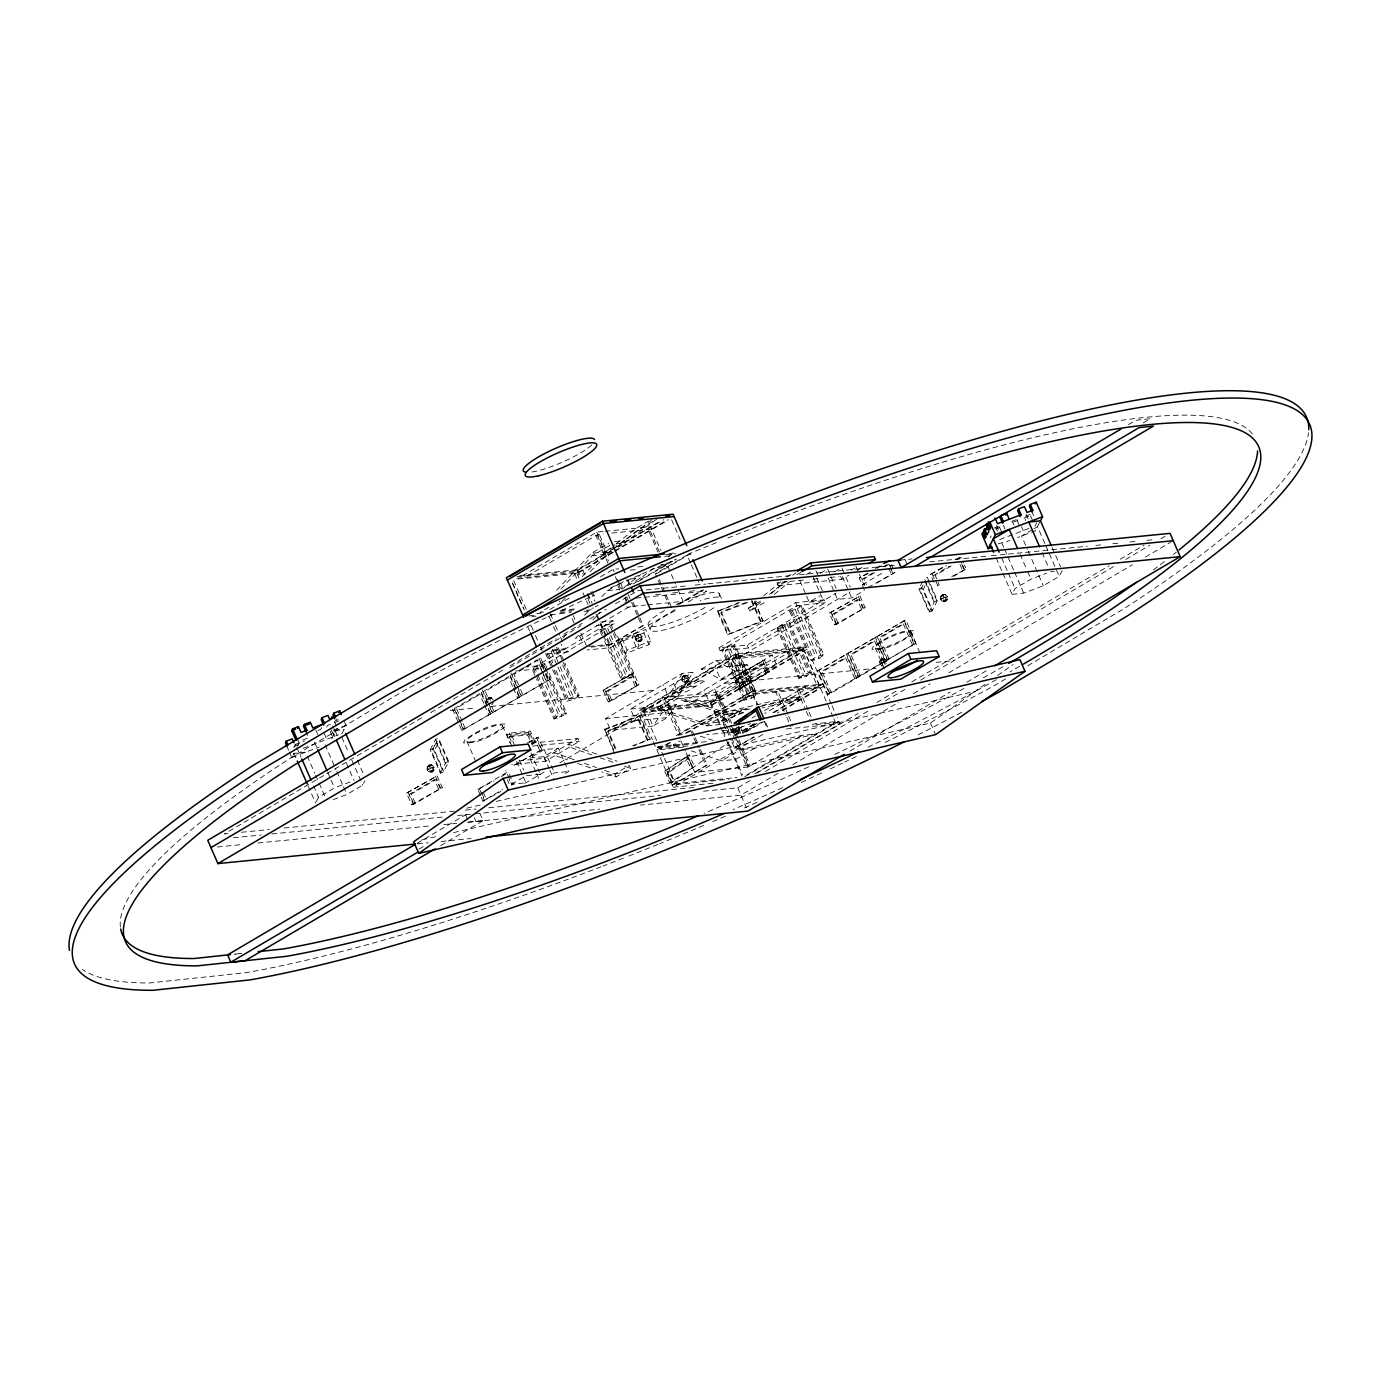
<?xml version="1.0" encoding="UTF-8"?>
<svg xmlns="http://www.w3.org/2000/svg" width="1381" height="1381" viewBox="0 0 1381 1381"><rect width="100%" height="100%" fill="white"/><g stroke="black" fill="none" stroke-linecap="round" stroke-linejoin="round"><path stroke-width="0.75" stroke-dasharray="5 3.75" d="M294.084 747.535L295.879 744.031M289.371 751.989L291.754 757.444L293.86 753.336L305.581 752.179M297.536 746.172L298.952 743.427M293.842 746.465L299.729 744.221L300.626 742.46M321.669 727.666L320.772 729.41L316.836 730.912M326.658 727.166L327.556 725.405L331.492 723.92M336.394 718.966L335.497 720.727L339.433 719.225M331.751 738.818L337.137 728.305M341.763 733.915L346.113 725.457L343.714 720.002M316.335 801.619L318.562 797.269L334.495 787.912L352.069 781.197M333.166 799.685L346.838 794.472L362.754 785.099L364.981 780.748M430.199 749.831L435.585 739.336L438.537 738.214L448.704 761.501L443.318 772.014L440.366 773.136L430.199 749.831L433.151 748.709L438.537 738.214M440.366 773.136L445.77 762.623L448.704 761.501M515.441 671.08L537.364 668.922L614.217 623.677L612.94 620.76L533.101 667.955L532.358 669.405L535.69 677.035M538.763 669.44L537.088 665.625L544.891 663.467L544.149 664.917L565.813 714.512L554.023 719L536.536 678.951M554.023 719L558.753 715.203L566.555 713.062L544.891 663.467M602.116 635.553L599.613 629.822L600.355 628.372L602.858 634.103M578.984 695.368L574.272 699.166L566.452 701.306L571.182 697.509L578.984 695.368L564.829 662.949M612.146 623.884L611.403 625.334L633.068 674.929L621.277 679.417L602.945 637.452M565.813 714.512L566.555 713.062M620.276 641.975L622.071 638.471L645.652 629.477L650.744 641.129L648.949 644.634L625.369 653.627L620.276 641.975L643.857 632.981L645.652 629.477M625.369 653.627L627.164 650.123L650.744 641.129M621.277 679.417L626.007 675.62L633.81 673.479L633.068 674.929M614.407 753.353L604.671 729.185L640.042 715.703L650.227 739.008L634 745.895M604.222 730.066L640.042 715.703M754.924 600.89L762.951 621.174L727.58 634.656L717.395 611.351L739.474 602.237M727.58 634.656L763.4 620.293M746.845 699.891L725.18 650.313L730.066 648.449L734.796 644.651L726.976 646.809L748.64 696.387L743.927 700.184L751.73 698.044L756.46 694.246L734.796 644.651M725.37 728.65L721.97 720.882L723.765 717.378L747.345 708.384M798.753 678.295L803.466 674.498L811.286 672.357L806.556 676.155L798.753 678.295L777.089 628.7L777.831 627.25L789.621 622.762L817.138 685.563L819.054 684.424L803.794 649.484L801.878 650.624M733.76 716.394L735.555 712.889L737.247 716.756M728.857 729.03L727.062 732.534L750.643 723.54M789.5 611.023L797.32 608.866L802.05 605.068L823.715 654.663L818.985 658.461L811.165 660.601L789.5 611.023L790.26 609.573L831.241 703.878M789.621 622.762L788.879 624.212L810.543 673.807M811.165 660.601L815.895 656.821L823.715 654.663M926.841 584.18L924.303 578.346L927.255 577.223L937.423 600.528L932.037 611.041L929.085 612.163L918.917 588.858L922.508 581.85M923.095 585.026L920.281 590.481L929.448 611.455M925.097 585.717L923.233 589.359L932.399 610.333M929.085 612.163L934.471 601.65L937.423 600.528M990.315 537.744L991.213 535.983M995.632 528.923L999.551 527.421L1000.465 525.678M1016.174 519.688L1012.256 521.172L1011.341 522.933L1017.245 520.689L1018.142 518.928M1032.47 520.257L1029.933 514.44L1029.035 516.201L1023.131 518.445M1035.025 526.092L1036.82 522.588M1039.738 522.294L1035.387 530.753L1017.676 537.502M1062.196 570.577L1059.227 576.378L1043.311 585.751L1023.77 593.191L1012.066 594.348L1015.052 588.548L1030.968 579.174L1046.591 573.219M682.387 673.358L668.266 696.317L610.626 730.256L605.534 718.603L682.387 673.358L692.986 672.323L678.865 695.264L635.64 720.709L630.547 709.074L692.986 672.323M630.547 709.074L676.466 704.517L662.051 712.993L653.023 726.043L610.626 730.256M676.466 704.517L667.42 717.568L653.023 726.043L647.931 714.409M491.757 704.88L493.362 702.653M556.716 590.17L591.344 553.315L608.814 543.044M560.928 589.1L592.363 555.645L609.832 545.374M582.299 576.602L605.482 551.917L614.769 544.805M565.261 598.146L560.341 603.376L559.322 601.063M590.101 571.699L610.92 550.864M562.913 638.195L568.679 632.049M584.543 615.166L590.326 609.021M601.857 596.73L607.64 590.585L623.349 581.332M578.466 635.277L575.601 638.333L629.391 606.656L645.445 605.068M592.829 619.983L600.01 612.335M764.228 602.599L749.814 611.075L748.554 608.175L756.805 601.408M763.417 596.005L781.611 581.125M769.562 594.279L784.443 582.109M792.711 575.342L796.008 572.632M749.814 611.075L763.037 600.269M771.306 593.502L786.186 581.332M774.154 594.486L789.017 582.316M491.653 697.957L488.719 697.888L488.77 699.649L486.664 699.856L488.719 697.888L491.653 697.957L488.719 697.888L486.664 699.856L486.699 702.722M738.766 726.82L739.008 729.789L737.419 731.999L734.468 731.93L739.474 730.031L737.419 731.999L734.934 732.189L732.362 729.859L733.777 728.719L737.419 731.999L739.474 730.031L739.422 727.166L736.436 727.459M732.362 729.859L739.422 727.166M886.153 660.739L884.22 658.772L881.734 658.944L879.68 660.929L884.686 659.013L881.734 658.944L880.146 661.171L880.388 664.14L886.809 661.102L884.22 658.772L881.734 658.944L879.68 660.929L879.732 663.795L882.304 666.108L879.732 663.795L886.809 661.102M616.409 543.544L636.399 528.198L648.621 521M612.577 549.586L637.418 530.528L653.144 521.276M651.987 519.688L624.695 540.61L615.961 545.754M656.631 519.221L618.723 547.049M624.505 587.08L640.87 574.531M617.531 579.485L621.761 589.186L640.974 577.879L654.629 567.418M668.266 556.957L671.908 554.161L668.404 556.215M664.675 771.271L689.309 754.906L694.401 766.559L669.768 782.923L664.675 771.271L689.309 754.906M688.843 758.29L669.509 772.014L673.583 781.335L671.252 781.87L667.178 772.549L686.512 758.842L688.843 758.29L692.917 767.612L690.586 768.147L686.512 758.842M669.768 782.923L672.098 782.388L728.84 742.184M754.63 723.903L740.699 733.794L737.437 726.337M757.081 723.281L743.03 733.259L738.956 723.937M453.607 832.588L930.501 723.023L985.533 684.027M997.565 675.482L1013.033 664.52M1005.644 678.882L994.579 685.442A673.928 133.215 -23.6 0 1 881.872 744.048M1027.775 665.746L1123.72 608.848A673.928 133.215 -23.6 0 0 1308.515 432.788M603.083 531.495L596.834 532.117L523.813 575.1L524.832 577.413L597.852 534.447L603.445 533.895M608.02 563.258L595.919 535.586L599.268 534.309L609.919 558.684M614.217 546.772L605.482 551.917L591.344 553.315L592.363 555.645L606.501 554.247L611.731 551.157M519.774 575.497L577.517 569.766L614.027 548.292M615.857 547.204L659.272 521.655M517.064 576.706L577.016 570.767L610.264 551.192M617.652 546.841L663.847 519.653M612.318 552.227L578.535 572.097L514.82 578.415M614.131 551.157L667.282 519.877M613.457 552.245L578.035 573.098L515.148 579.33M615.253 551.174L668.559 519.808M548.827 607.226L540.092 612.37L544.235 611.956M600.459 576.844L613.112 569.386L618.774 568.834M549.845 609.556L571.441 596.834M569.576 612.819L571.51 611.679L556.664 613.147M633.033 583.956L672.064 560.979M595.211 606.898L598.094 605.206M638.091 581.677L676.397 559.132M656.752 573.616L690.379 553.816L692.088 557.7M421.757 717.809L224.43 833.951L228.676 833.52M502.908 670.044L430.976 712.372L435.257 711.957M510.28 665.711L556.388 638.574M563.759 634.224L582.195 623.366M589.583 619.033L606.173 609.263M615.391 603.825L635.692 591.897M509.658 667.731L581.021 625.714M630.806 606.518L627.475 607.795L625.023 602.185M452.485 709.126L461.806 730.48L550.035 679.417L547.497 673.6M461.806 730.48L550.035 679.417M608.158 645.445L643.201 625.524L639.817 617.756M677.743 604.498L702.325 590.032M643.201 625.524L609.573 645.307L591.206 647.119M679.072 604.412L703.723 589.894M675.257 609.573L610.592 647.637L587.046 649.968M688.187 601.961L706.675 591.085L636.002 598.094M406.549 793.091L437.138 775.949L442.213 787.584L413.402 804.553L411.624 804.726L406.549 793.091L437.138 775.949M511.937 746.241L506.862 734.588L509.261 733.173L530.459 731.084L535.552 742.719L531.737 744.273L534.136 742.857L530.062 733.553L511.695 735.365L509.278 736.781L511.73 742.374M786.566 577.068L793.764 572.822M506.862 734.588L528.06 732.482L530.459 731.084M787.55 581.66L776.951 582.713L778.228 585.63L787.843 579.968M796.837 574.669L802.24 571.492M603.152 690.224L633.724 673.082L603.152 690.224L608.227 701.876L610.005 701.703L638.816 684.734L616.323 633.413M509.278 736.781L527.663 734.968L530.062 733.553M411.624 804.726L442.213 787.584M748.554 608.175L761.155 600.752M806.28 574.617L813.478 570.388M527.438 742.685L538.21 737.212L543.303 748.865L512.714 765.989L543.303 748.865M529.199 742.512L538.21 737.212M531.961 742.943L535.535 740.855L539.608 750.159M820.418 573.219L825.821 570.042M531.944 743.824L537.313 740.665L541.369 749.987M608.227 701.876L638.816 684.734M834.538 571.82L841.754 567.574L845.137 575.342M535.759 771.668L529.821 758.083L544.235 749.607L558.373 748.209L568.558 771.496L564.95 773.619M480.381 795.318L477.826 789.5L506.654 772.531L508.415 772.359L513.508 784.011L511.591 785.133L509.14 779.54M718.914 647.896L795.767 602.651L824.043 599.855L825.303 602.772L748.45 648L720.192 650.796L718.914 647.896L747.19 645.1L824.043 599.855M851.179 570.163L854.718 568.092M477.826 789.5L494.001 780.835M501.217 776.605L508.415 772.359M720.192 650.796L797.044 605.569L825.303 602.772M778.228 585.63L841.823 579.33L848.901 575.169M857.756 569.956L864.834 565.796M529.821 758.083L543.959 756.684L558.373 748.209M806.711 596.333L809.249 602.151L820.055 595.798M518.876 760.827L544.321 758.307L577.949 738.524L579.209 741.442L545.599 761.224L511.678 764.591M701.324 669.129L715.738 660.653L772.255 655.06L777.348 666.695L734.951 670.907L720.537 679.383L701.324 669.129L747.259 664.589L752.334 676.241L709.109 701.686L684.803 701.341L747.259 664.589M864.299 589.652L859.206 578L868.2 572.701M875.416 568.454L884.427 563.155M868.166 573.581L859.206 578M877.177 568.282L884.392 564.052M481.227 797.269L482.918 801.135L502.684 789.518M809.249 602.151L823.387 600.752L835.988 593.329M482.918 801.135L500.889 791.434M872.844 572.908L862.141 579.209L864.575 584.784M883.547 566.607L887.12 564.501M639.576 710.352L735.641 653.8L806.314 646.809L710.231 703.343L639.576 710.352L652.471 739.853M656.648 740.527L642.907 709.074L735.141 654.801L802.965 648.069L833.002 716.791M874.605 572.718L863.902 579.019L866.353 584.612M885.325 566.417L888.881 564.328M417.217 843.273L465.552 814.825L469.661 814.376M1128.501 424.64L1135.942 420.256L1150.304 418.719L1142.916 423.069M524.728 783.441L545.012 771.513M559.754 762.83L640.853 715.099M679.297 692.485L698.51 681.178M736.936 658.564L850.126 591.931M862.279 584.784L884.392 571.769M743.72 712.233L739.629 713.183L720.416 724.49L706.278 725.888L658.064 710.007L657.045 707.676L676.258 696.369L724.473 712.251L748.847 708.488M418.995 849.142L426.384 844.792M658.064 710.007L677.277 698.7L725.491 714.581L739.629 713.183L738.611 710.852L719.397 722.159L705.259 723.558L657.045 707.676M867.993 587.477L894.871 572.511L891.487 564.743M545.409 778.194L554.42 772.894L568.558 771.496M834.97 593.537L837.507 599.354L851.645 597.956L864.264 590.533M876.9 583.093L894.871 572.511M829.411 613.147L860 596.005L865.093 607.657L836.265 624.626L834.504 624.799L829.411 613.147L860 596.005M440.66 845.621L483.126 820.625L479.915 813.288M733.881 677.277L764.47 660.135L769.562 671.787L740.751 688.739L738.973 688.929L733.881 677.277L764.47 660.135M684.803 701.341L695.403 700.288L772.255 655.06M682.438 734.64L678.399 735.037L662.12 697.768L715.824 692.451L788.844 649.484L789.863 651.815L716.843 694.781L663.139 700.098M731.654 723.143L718.759 693.642L717.36 693.797L715.427 694.919L727.614 722.815M834.504 624.799L865.093 607.657M642.907 709.074L710.749 702.359L802.965 648.069M933.884 582.178L930.483 574.41L944.897 565.934M955.704 559.581L959.312 557.458L961.849 563.275M930.483 574.41L946.675 565.761M957.482 559.391L961.072 557.285L963.627 563.103M738.973 688.929L769.562 671.787M933.435 575.618L949.489 566.158M951.25 565.986L935.196 575.445L939.27 584.75L937.354 585.889L935.576 586.062L937.509 584.94L935.058 579.347M676.189 735.659L751.92 691.07L822.593 684.078L772.704 713.442M657.27 747.484L659.186 746.344L663.605 756.443M678.399 735.037L753.336 690.932M604.688 770.408L614.838 773.964L629.253 765.488L630.53 768.406L616.116 776.882L601.892 771.91M669.267 742.667L656.873 749.952L676.155 748.036M685.183 733.294L752.938 693.4L823.611 686.409L781.111 711.422M951.768 576.533L966.165 568.92L964.473 565.036M670.683 742.512L660.204 748.675L691.795 745.55M686.564 733.173L752.438 694.401L820.279 687.686L777.33 712.959M1032.194 529.769L1021.577 536.018L1027.429 549.414M1033.955 528.733L1037.494 526.644L1045.02 543.855M953.546 576.36L966.165 568.92M674.342 747.276L673.324 744.946L680.315 740.837M750.142 708.885L725.491 714.581L706.278 725.888L705.259 723.558L724.473 712.251L785.91 698.061L800.048 696.663L761.138 705.639M817.587 670.942L905.815 619.879L915.983 643.166L829.532 694.056L827.754 694.229L817.587 670.942L905.815 619.879M730.704 729.859L734.036 728.598L738.214 738.162M751.92 718.068L755.493 715.962M764.435 710.697L805.123 686.754L806.141 689.084L764.694 713.476M731.723 732.189L735.055 730.929M742.46 726.561L733.121 732.051L706.589 734.675M734.347 735.331L754.458 723.489M772.756 712.717L821.177 684.216M735.814 735.141L756.115 723.212M742.65 733.363L762.726 721.555M746.016 732.085L764.487 721.21M700.391 749.434L707.176 764.97L672.133 784.891L728.667 779.298M732.051 742.322L734.588 748.139L753.957 736.729M673.548 784.753L707.176 764.97M734.588 748.139L757.133 735.555M827.754 694.229L915.983 643.166M660.273 757.72L673.151 787.222L763.693 733.95M691.156 750.815L721.538 760.827L740.768 749.52L802.188 735.331L816.326 733.932L754.889 748.122L740.768 749.52L724.749 744.255M754.889 748.122L735.676 759.429L721.538 760.827M739.008 739.974L750.315 765.868L746.983 767.128L728.391 724.576M686.202 752.904L694.695 772.307L748.398 766.99L802.188 735.331M746.966 774.758L837.456 721.486M744.722 776.761L838.871 721.348L814.151 723.799L812.218 724.939L836.955 722.487M754.906 773.705L839.89 723.679L837.179 717.464M756.857 773.084L858.292 713.373M876.728 702.532L897.029 690.586M911.771 681.903L1109.116 565.761M1120.181 559.253L1144.141 545.132M703.533 791.192L737.73 787.809L750.66 780.196M765.437 771.496L870.738 709.506M885.532 700.806L905.85 688.843M920.626 680.16L1114.622 565.968M1125.705 559.443L1149.717 545.322M1160.8 538.797L1168.188 534.447M778.038 773.308L740.924 795.145L640.491 805.088M792.884 764.573L898.651 702.325M913.48 693.59L930.19 683.75M948.747 672.84L1132.437 564.725M1145.419 557.078L1171.399 541.784M849.954 751.04L950.145 692.071M966.838 682.231L987.26 670.217M334.599 722.47L338.535 720.986M302.663 740.026L308.567 737.782L306.03 731.965M294.74 744.722L304.562 740.976M346.113 725.457L332.286 730.722L344.007 729.565M303.181 748.295L338.552 734.813M291.754 757.444L319.253 746.966M717.395 611.351L740.976 602.375M746.137 602.427L721.227 611.904L730.394 632.878M747.604 602.565L720.778 612.784L729.945 633.758M994.562 527.922L998.498 526.42M1029.933 514.44L1024.029 516.684L1025.738 520.568M999.654 539.574L1029.121 528.336M998.152 543.855L1009.856 540.489M777.089 628.7L784.891 626.56L806.556 676.155M918.917 588.858L921.852 587.736L932.037 611.041M748.64 696.387L756.46 694.246M632.533 745.74L650.227 739.008M721.97 720.882L745.55 711.888M886.378 663.709L884.72 664.175L882.563 659.238L880.681 660.118L882.839 665.055M760.361 706.52L786.928 700.391L801.066 698.993L762.157 707.97M667.178 772.549L669.509 772.014M466.795 808.144L481.503 804.778M496.211 801.394L975.21 691.329M422.085 839.838L438.899 835.971M468.763 822.161L483.126 820.625M238.93 953.719L234.666 954.167L241.744 953.477M605.154 531.288L650.537 526.8L660.878 550.484M611.818 533.066L651.556 529.13M614.597 541.611L624.695 540.61L625.714 542.94L615.615 543.941M668.87 553.522L675.24 552.883M665.711 554.782L675.93 553.764M664.693 556.37L671.114 555.732M637.849 566.935L646.325 566.106M660.757 564.674L666.816 564.069L675.464 583.87M663.933 565.761L665.349 565.623M630.202 570.129L638.574 569.3M657.391 567.436L667.834 566.4M630.893 578.881L640.974 577.879M899.756 560.134L912.116 558.908M607.64 590.585L619.741 589.394M637.521 590.809L652.453 589.324M654.577 589.117L669.509 587.633M671.632 587.426L686.547 585.958M695.075 585.112L705.743 584.059M707.866 583.835L722.798 582.368M724.921 582.143L739.836 580.676M741.977 580.469L756.892 578.984M759.032 578.777L791.002 575.601M799.53 574.755L827.236 572.01M829.377 571.803L844.292 570.318M846.415 570.111L861.347 568.644M863.47 568.42L878.402 566.952M880.526 566.728L895.458 565.261M929.551 561.877L935.955 561.238M938.079 561.031L952.994 559.564M955.134 559.34L970.049 557.872M972.189 557.665L989.245 555.973M991.368 555.749L1006.283 554.282M1008.423 554.074L1023.338 552.59M1025.479 552.383L1087.296 546.255M1095.823 545.409L1104.351 544.563M1112.879 543.717L1121.389 542.871M1129.917 542.025L1138.445 541.179M1146.972 540.334L1153.377 539.712M655.682 594.659L664.157 593.813M672.633 592.967L681.109 592.138M689.602 591.292L698.078 590.447M789.673 581.453L804.519 579.985M812.995 579.14L821.471 578.311M829.946 577.465L839.147 576.55M560.738 610.316L577.241 608.693M536.76 613.63L541.007 613.216M560.082 611.317L574.928 609.85M591.879 608.175L593.295 608.037M529.009 615.891L537.088 615.097M586.338 610.212L594.814 609.366M647.551 604.861L683.094 601.339L676.31 585.82M531.892 616.547L536.018 616.133M550.501 614.7L565.347 613.233M584.008 611.386L592.259 610.575M1050.492 571.734L1054.393 571.354M600.839 621.968L612.94 620.76M596.523 625.438L614.217 623.677M599.613 629.822L607.433 627.682L609.919 633.396M779.816 626.094L786.877 625.386M552.849 649.985L565.571 648.725L563.88 644.841M588.893 646.412L611.507 644.167M550.933 651.124L563.655 649.864L561.1 644.029M546.358 654.007L572.062 651.452M523.969 667.196L536.087 666.005L537.364 668.922M752.334 676.241L720.537 679.383L715.462 667.731M450.241 710.473L475.927 707.918M490.911 706.433L653.576 690.327M681.834 687.531L695.955 686.133M724.231 683.336L876.193 668.283M936.111 662.345L953.891 660.584M750.004 692.209L820.677 685.2M714.616 688.981L719.708 700.633L709.109 701.686L704.017 690.034M605.534 718.603L662.051 712.993M635.64 720.709L667.42 717.568L662.345 705.915M531.305 743.151L577.949 738.524M532.583 746.051L579.209 741.442M722.211 730.704L726.458 730.29M786.359 728.978L839.89 723.679M706.364 741.683L657.77 746.5L655.854 747.622L699.666 743.289M678.295 747.829L684.717 747.19M540.282 774.292L526.144 775.69L509.813 785.306L507.379 779.713M674.066 783.769L736.953 777.538M673.151 787.222L713.839 783.2M241.468 832.26L269.191 829.515M284.106 828.03L454.625 811.148M465.293 810.095L475.944 809.024M488.736 807.764L695.506 787.291M233.389 837.766L261.164 835.004M271.85 833.951L442.818 817.017M457.784 815.532L470.593 814.272M474.874 813.841L660.791 795.421M217.369 847.019L243.004 844.464M257.971 842.997L431.062 825.838M443.888 824.578L456.714 823.3M467.399 822.247L599.889 809.111M417.476 843.826L428.196 842.773M441.074 841.495L471.111 838.509M695.403 700.288L719.708 700.633M700.253 736.177L714.547 740.889M673.324 744.946L679.003 746.828M596.765 754.13L568.333 744.186L569.611 747.086L591.948 754.906M606.915 757.668L617.065 761.224M600.062 757.737L614.286 762.709M624.436 766.265L630.53 768.406M574.237 759.757L553.919 752.662L555.197 755.58L567.384 759.826M584.387 763.313L596.557 767.577M577.534 763.382L591.741 768.354M715.738 660.653L734.951 670.907L729.859 659.255M733 730.204L734.934 732.189L736.591 731.723L738.472 730.842L738.006 728.305M493.121 699.684L491.204 697.716L489.547 698.165L487.666 699.062L488.114 701.583M885.376 662.241L881.734 658.944L882.718 663.501M735.348 729.565L737.419 731.999L737.35 730.238M490.773 700.322L488.719 697.888L487.113 700.098L487.355 703.067M1052.184 547.618L1060.539 566.745M1031.97 512.006L1033.661 515.89M1045.849 545.771L1059.227 576.378M1026.083 514.25L1028.621 520.067M1042.137 552.607L1047.989 566.003M1021.543 526.696L1023.235 530.58M1017.245 520.689L1019.782 526.506M1028.275 551.312L1043.311 585.751M1012.256 521.172L1013.947 525.056M1020.093 554.316L1026.791 569.611M1027.619 571.527L1030.968 579.174M1003.348 525.177L1005.04 529.061M999.551 527.421L1002.105 533.256M996.599 525.488L998.29 529.372M995.701 527.231L997.393 531.115M1002.054 543.458L1003.711 547.29M1004.557 549.206L1013.74 570.232M1014.586 572.148L1023.77 593.191M1001.674 557.941L1007.526 571.337M1008.354 573.253L1015.052 588.548M996.184 558.01L1002.036 571.406M1002.882 573.305L1012.066 594.348M962.712 565.226L964.404 569.093M961.797 564.466L964.249 570.06M960.037 564.639L962.488 570.232M932.261 574.237L935.645 582.005M927.911 580.262L937.06 601.218M927.687 586.114L934.471 601.65M924.959 581.384L934.126 602.34M905.056 559.598L907.455 565.105M889.727 564.915L893.11 572.683M890.521 568.057L892.955 573.65M888.743 568.23L891.194 573.823M910.873 632.274L921.058 655.578M904.037 620.052L914.222 643.339M914.067 644.306L904.9 623.332L879.921 638.039L889.088 658.996M912.306 644.478L903.139 623.504L878.161 638.212L887.327 659.186M930.501 723.023L935.593 734.657M855.875 566.175L864.368 585.596M858.24 596.178L863.315 607.83M863.16 608.797L859.103 599.475L834.124 614.165L838.198 623.487M885.238 661.257L876.089 640.301L851.11 655.008L860.259 675.965M861.399 608.969L857.325 599.647L832.346 614.355L836.42 623.66M883.477 661.447L874.328 640.473L849.35 655.181L858.499 676.138M845.983 577.293L850.23 586.994M875.312 648.017L884.651 669.371M842.324 576.602L848.262 590.188M849.108 592.138L851.645 597.956M840.546 576.412L841.823 579.33M827.616 568.989L830.154 574.807M830.999 576.74L836.092 588.392M828.186 578L834.124 591.586M815.964 570.75L818.501 576.585M816.879 578.138L822.817 591.741M831.172 612.974L836.265 624.626M813.202 577.465L823.387 600.752M856.427 678.226L847.261 657.27L822.282 671.96L831.448 692.934M854.666 678.399L845.5 657.442L820.521 672.133L829.688 693.107M799.927 580.797L805.848 594.4M801.291 606.518L822.955 656.113M820.78 654.957L799.116 605.361L794.23 607.226L815.895 656.821M795.767 602.651L797.044 605.569M797.32 608.866L818.985 658.461M819.347 670.769L829.532 694.056M792.435 610.73L814.1 660.325M832.087 705.812L836.334 715.531M833.848 718.741L835.54 722.626M786.687 623.055L808.351 672.651M781.801 624.92L803.466 674.498M780.006 628.424L801.67 678.002M777.831 627.25L799.495 676.845M808.213 710.214L798.874 688.86L796.958 689.982L805.434 709.402M809.059 712.147L811.596 717.982M806.28 711.336L810.526 721.055M754.475 601.753L762.951 621.174M751.885 600.234L761.035 621.191M751.437 601.098L760.586 622.071M785.91 698.061L786.928 700.391M787.861 714.253L777.676 690.966L775.759 692.088L785.927 715.375M788.706 716.187L792.936 725.905M762.709 660.308L767.801 671.96M767.646 672.91L763.572 663.588L738.593 678.295L742.667 687.617M786.79 717.326L791.02 727.027M765.885 673.082L761.811 663.778L736.833 678.468L740.907 687.79M747.19 645.1L748.45 648M719.432 593.778L721.469 598.439A38.892 7.682 -23.6 0 0 700.271 600.528M734.053 646.101L755.718 695.696M717.844 610.488L728.029 633.775M731.861 644.944L758.031 705.052M765.661 722.522L768.216 728.357M735.141 654.801L756.684 704.103M764.314 721.572L767.698 729.341M730.066 648.449L751.73 698.044M671.615 519.757L680.091 539.177M690.448 562.861L687.048 555.093L655.354 573.754L660.429 585.406M691.294 564.794L698.924 582.264M735.659 677.104L740.751 688.739M744.67 698.734L723.005 649.156L722.263 650.606L743.927 700.184M738.145 726.544L741.545 734.312M659.41 552.037L650.088 530.684L648.673 530.822L657.995 552.176M736.66 729.03L738.352 732.914M717.36 693.797L730.204 723.212M731.067 725.18L737.022 738.818M737.868 740.768L748.899 766.006M715.824 692.451L725.491 714.581M732.103 729.72L748.398 766.99M723.765 717.378L727.166 725.146M727.511 728.581L720.727 713.062L719.328 713.2L726.113 728.736M728.374 730.532L736.004 748.001M726.958 730.67L731.188 740.371M659.307 579.433L661.844 585.251M662.69 587.201L672.029 608.555M661.292 587.339L668.922 604.809M710.749 702.359L720.416 724.49M722.902 730.169L726.199 737.73M728.046 741.96L742.46 774.965M710.231 703.343L719.743 725.094M720.589 727.027L724.818 736.746M726.527 740.63L741.96 775.949M737.73 787.809L746.344 807.557M648.31 625.265L650.347 629.909M673.773 683.63L678.865 695.264L668.266 696.317L663.173 684.665M628.2 580.227L630.754 586.062M626.853 579.278L629.391 585.112M694.453 735.849L691.916 730.014L690.5 730.169L693.038 735.987M695.299 737.782L699.546 747.501M693.883 737.92L698.13 747.639M698.976 749.572L705.76 765.109M633.033 602.22L638.971 615.805M628.217 594.59L630.772 600.424M631.618 602.358L637.556 615.943M638.402 617.894L641.785 625.662M643.857 632.981L648.949 644.634M620.432 582.747L622.866 588.341M626.836 597.438L629.218 602.893M596.834 532.117L606.501 554.247M613.112 569.386L614.131 571.717M625.161 596.955L626.853 600.839M597.334 535.431L608.486 560.945M615.322 576.585L617.859 582.419M618.705 584.353L620.414 588.237M624.644 597.938L627.198 603.773M617.739 585.509L620.121 590.947M681.126 741.252L685.356 750.953M686.978 755.442L692.071 767.094M622.071 638.471L627.164 650.123M631.963 673.255L637.055 684.907M636.9 685.874L632.826 676.552L607.847 691.242L611.921 700.564M612.56 631.808L609.228 624.177L604.343 626.042L608.503 635.571M613.388 633.706L630.893 673.755M635.139 686.046L631.065 676.725L606.086 691.432L610.16 700.737M584.526 574.151L582.834 570.267L581.418 570.405L583.11 574.289M592.156 591.62L595.556 599.389M610.765 635.312L629.097 677.26M664.451 758.393L675.482 783.631M590.757 591.759L594.987 601.46M609.332 637.487L626.007 675.62M667.006 770.736L672.098 782.388M653.317 741.804L659.41 755.77M577.517 569.766L580.227 575.981M587.874 593.45L592.104 603.169M597.369 615.201L599.906 621.018M600.752 622.969L606.691 636.555M607.536 638.488L610.091 644.323M577.016 570.767L579.727 576.982M587.357 594.451L590.757 602.22M596.005 614.252L599.406 622.02M600.252 623.953L606.19 637.539M606.708 639.075L624.212 679.124M578.967 578.138L576.412 572.304L574.496 573.443L577.034 579.26M588.289 599.492L589.98 603.376M639.593 716.584L649.778 739.888M603.687 636.002L622.02 677.967M647.862 739.905L638.695 718.931L608.054 730.618L616.375 749.676M582.972 592.863L588.064 604.498M647.413 740.786L638.246 719.812L607.605 731.498L615.097 748.657M573.201 615.563L574.893 619.448M580.831 633.033L586.77 646.619M604.913 690.051L610.005 701.703M572.131 618.636L574.669 624.454M579.761 636.106L583.145 643.874M604.671 729.185L614.856 752.49M550.311 613.785L554.541 623.487M555.386 625.438L559.633 635.139M560.479 637.073L563.034 642.907M549.224 616.858L552.624 624.626M553.47 626.56L556.008 632.377M614.838 773.964L616.116 776.882M558.166 647.689L563.983 661.033M556.578 647.223L562.412 660.584M563.241 662.483L578.242 696.818M556.06 649.881L559.391 657.511M562.723 665.141L576.067 695.661M552.607 649.571L559.27 664.831M560.099 666.73L574.272 699.166M551.174 651.746L557.009 665.09M557.855 667.006L571.182 697.509M548.55 653.334L552.711 662.88M556.042 670.51L569.386 701.013M547.204 654.076L567.194 699.856M513.663 580.555L526.385 609.677M545.616 653.627L566.452 701.306M512.403 582.696L524.279 609.884M531.219 625.8L534.62 633.568M535.465 635.502L539.712 645.22M540.558 647.154L542.25 651.038M512.593 583.628L523.623 608.866M527.887 627.078L529.579 630.944M540.713 658.064L546.652 671.649M541.973 663.76L545.305 671.39M546.134 673.289L563.638 713.338M538.953 658.236L544.874 671.839M545.737 673.773L548.274 679.59M542.284 667.213L538.953 659.583L513.974 674.291L519.808 687.634M545.616 674.826L548.119 680.557M541.352 669.284L537.192 659.755L512.213 674.463L516.373 683.992M542.181 671.201L546.358 680.729M542.681 672.979L540.178 667.265L535.293 669.112L536.95 672.927M543.51 674.895L561.843 716.843M542.094 677.053L558.753 715.203M537.796 674.843L556.957 718.707M533.101 667.955L554.765 717.55M520.637 689.533L523.14 695.247M517.202 685.891L521.379 695.42M511.039 673.082L517.823 688.618M518.669 690.569L521.224 696.387L519.446 696.559L516.908 690.742M544.235 749.607L554.42 772.894M510.124 675.205L516.062 688.791M519.291 697.509L510.141 676.552L485.163 691.26L488.494 698.872M536.449 737.385L541.525 749.037M543.959 756.684L549.051 768.337M549.897 770.27L554.144 779.989M544.321 758.307L545.599 761.224M512.541 686.253L508.363 676.725L483.385 691.432L487.562 700.961M513.369 688.152L517.53 697.698M528.06 732.482L533.135 744.135M527.663 734.968L530.908 742.408M530.96 752.938L539.436 772.359M536.622 773.619L540.006 781.387M511.695 735.365L514.94 742.823M509.261 733.173L514.353 744.825M519.36 760.171L523.606 769.873M502.477 725.646L510.107 743.116M516.546 761.432L522.484 775.017M523.33 776.951L525.868 782.785L511.747 784.184L505.809 770.598M491.826 706.502L494.312 712.216M488.391 702.86L492.551 712.389M482.228 690.051L489.012 705.587M489.858 707.521L492.396 713.356L490.635 713.528L488.08 707.693M481.296 692.174L487.234 705.76M490.479 714.478L481.313 693.521L456.334 708.211L462.169 721.555M483.713 703.222L479.552 693.694L454.573 708.384L458.734 717.913M484.541 705.121L488.701 714.65M462.998 723.454L465.501 729.185M459.562 719.829L463.723 729.358M454.245 708.954L460.184 722.539M461.03 724.49L463.567 730.307M466.916 741.373L476.255 762.726M483.35 792.383L486.613 799.841M481.589 792.556L484.835 800.013M479.604 789.328L484.679 800.963M474.339 817.725L475.944 821.402M448.342 762.208L439.193 741.234L434.514 750.349L443.681 771.306M435.585 739.336L445.77 762.623M445.407 763.33L436.241 742.357L431.58 751.471L440.729 772.428M465.552 814.825L467.952 820.331M433.151 748.709L443.318 772.014M435.36 776.122L440.453 787.774M440.297 788.724L436.223 779.402L411.245 794.11L415.318 803.431M438.537 788.896L434.463 779.575L409.484 794.282L413.558 803.604M408.31 792.901L413.402 804.553M357.368 760.171L363.22 773.567M341.867 737.281L348.547 752.593M351.896 760.24L362.754 785.099M334.357 721.417L336.895 727.235M334.944 730.376L337.327 735.831M332.804 725.974L335.341 731.809M333.132 732.638L334.806 736.47M346.493 763.244L354.019 780.455M331.008 729.479L333.546 735.313M330.111 731.24L332.648 737.057M324.207 733.484L326.762 739.301M325.105 744.739L335.98 769.614M336.809 771.513L342.661 784.909M343.489 786.825L346.838 794.472M315.766 729.91L318.321 735.728M314.436 741.994L316.94 747.742M327.798 772.6L330.318 778.349M331.147 780.248L334.495 787.912M307.238 756.011L314.764 773.222M315.593 775.138L325.623 798.097M297.191 738.403L299.729 744.221M296.846 747.535L301.023 757.099M313.556 785.789L318.562 797.269M293.86 753.336L296.38 759.084M308.067 785.858L315.593 803.086M286.989 746.534L288.577 750.176M856.375 756.477A673.928 133.215 -23.6 0 1 844.585 762.139M842.686 763.037A673.928 133.215 -23.6 0 1 829.342 769.355M821.66 772.98A673.928 133.215 -23.6 0 1 800.307 782.872M757.03 802.378A673.928 133.215 -23.6 0 1 741.2 809.352M725.353 816.206A673.928 133.215 -23.6 0 1 711.526 822.127M703.637 825.475A673.928 133.215 -23.6 0 1 697.733 827.961M695.765 828.79A673.928 133.215 -23.6 0 1 659.825 843.601M657.805 844.43A673.928 133.215 -23.6 0 1 625.403 857.359M623.366 858.153A673.928 133.215 -23.6 0 1 603.134 866.008M601.115 866.785A673.928 133.215 -23.6 0 1 247.13 972.517L149.649 982.961A673.928 133.215 -23.6 0 1 82.394 969.479M1176.284 552.193A618.291 122.201 -23.6 0 1 1173.384 554.506M1164.39 561.566A618.291 122.201 -23.6 0 1 1153.308 569.99M1002.899 666.764A618.291 122.201 -23.6 0 1 981.287 678.951M963.973 688.498A618.291 122.201 -23.6 0 1 831.725 755.908M808.714 766.783A618.291 122.201 -23.6 0 1 704.103 813.305M120.389 926.996A618.291 122.201 -23.6 0 1 289.975 758.376L408.465 688.101A618.291 122.201 -23.6 0 1 546.065 617.739M547.964 616.841A618.291 122.201 -23.6 0 1 553.677 614.113M561.359 610.488A618.291 122.201 -23.6 0 1 594.451 595.159M610.229 588.013A618.291 122.201 -23.6 0 1 675.672 559.512M687.496 554.541A618.291 122.201 -23.6 0 1 717.706 542.129M727.873 538.038A618.291 122.201 -23.6 0 1 1253.292 435.343M961.556 712.32A673.928 133.215 -23.6 0 1 916.138 735.849M1019.592 666.315A618.291 122.201 -23.6 0 1 1009.994 671.874M996.34 679.642A618.291 122.201 -23.6 0 1 866.543 747.95M782.613 787.636A618.291 122.201 -23.6 0 1 733.087 809.611M713.839 607.761A38.892 7.682 -23.6 0 1 655.509 631.255A38.892 7.682 -23.6 0 1 678.278 609.194M676.241 604.533A38.892 7.682 -23.6 0 1 711.543 592.691A38.892 7.682 -23.6 0 1 716.653 599.216M705.07 607.416A38.892 7.682 -23.6 0 1 653.472 626.594A38.892 7.682 -23.6 0 1 667.455 608.935M591.741 444.958A38.892 7.682 -23.6 0 1 531.599 472.043M465.052 739.629L463.515 742.84C478.206 744.048 492.516 735.434 504.358 727.39L505.895 724.179C491.204 722.971 476.877 731.585 465.052 739.629M873.448 646.273L871.912 649.467C886.602 650.693 900.913 642.079 912.755 634.034L914.291 630.824C899.601 629.598 885.273 638.212 873.448 646.273M633.862 633.983L632.066 637.487L637.159 649.122L638.954 645.618L633.862 633.983M429.163 765.091L427.575 767.318L427.817 770.287L429.733 772.255L432.218 772.083L434.273 770.115L434.238 767.232L431.649 764.919L429.163 765.091L427.109 767.076L427.161 769.942C430.648 775.932 437.932 766.092 429.284 772.014L433.271 770.909L432.823 768.371L429.163 765.091L427.109 767.076L432.115 765.16L429.163 765.091L431.39 771.806L433.807 769.856L433.582 766.887L431.649 764.919L429.992 765.367L428.127 766.265L430.285 771.202L432.218 772.083L431.235 767.543L429.163 765.091M637.332 634.656L635.743 636.883L635.968 639.852L637.901 641.82L640.387 641.647L642.441 639.679L642.389 636.814L639.817 634.483L637.332 634.656L635.277 636.641L635.312 639.507C638.799 645.497 646.084 635.674 637.435 641.578L641.44 640.473L640.974 637.953L637.332 634.656L635.277 636.641L640.283 634.725L637.332 634.656L639.558 641.371L641.975 639.42L641.733 636.451L639.817 634.483L638.16 634.949L636.278 635.83L638.436 640.767L640.387 641.647L639.386 637.107L637.332 634.656M683.906 675.413L682.318 677.639L682.559 680.609L684.475 682.577L686.961 682.404L689.015 680.419L688.981 677.553L686.392 675.24L683.906 675.413L681.851 677.398L681.903 680.263C685.373 686.253 692.675 676.414 684.009 682.335L688.014 681.23L687.548 678.692L683.906 675.413L681.851 677.398L686.858 675.482L683.906 675.413L686.133 682.128L688.549 680.177L688.325 677.208L686.392 675.24L684.734 675.689L682.853 676.586L685.011 681.524L686.961 682.404L685.977 677.864L683.906 675.413M942.515 594.59L940.927 596.799L941.169 599.768L943.085 601.753L945.571 601.581L947.625 599.596L947.59 596.73L945.001 594.417L942.515 594.59L940.461 596.557L940.513 599.423C943.983 605.413 951.285 595.591 942.619 601.495L946.624 600.407L944.466 595.453L942.515 594.59L940.461 596.557L945.467 594.659L942.515 594.59L944.742 601.287L947.159 599.354L946.934 596.385L945.001 594.417L943.344 594.866L941.462 595.763L943.62 600.7L945.571 601.581L944.587 597.024L942.515 594.59M428.576 768.803L427.161 769.942L434.238 767.232L428.576 768.803M636.727 638.367L635.312 639.507L642.389 636.814L636.727 638.367M683.319 679.124L681.903 680.263L688.981 677.553L683.319 679.124M941.928 598.284L940.513 599.423L947.59 596.73L941.928 598.284M691.432 681.869L672.219 693.176L686.357 691.777L705.57 680.47L691.432 681.869M736.66 656.13L640.594 712.682L711.25 705.674L807.333 649.139L736.66 656.13M736.159 657.132L643.926 711.405L711.767 704.69L803.984 650.399L736.159 657.132M740.199 655.785L738.283 656.924L753.543 691.864L755.459 690.724L740.199 655.785M876.987 636.831L875.226 637.021L885.394 660.308L887.172 660.135L876.987 636.831M733.276 658.823L731.861 658.961L747.121 693.901L748.537 693.763L733.276 658.823M848.176 653.8L846.398 653.973L856.583 677.277L858.343 677.104L848.176 653.8M666.022 698.406L664.606 698.544L679.866 733.484L681.282 733.346L666.022 698.406M878.679 648.621A19.455 3.85 -23.6 0 0 909.475 635.001A19.455 3.85 -23.6 0 0 891.125 636.814A19.455 3.85 -23.6 0 0 878.679 648.621M470.282 741.994A19.455 3.85 -23.6 0 0 501.079 728.357A19.455 3.85 -23.6 0 0 482.729 730.169A19.455 3.85 -23.6 0 0 470.282 741.994"/><path stroke-width="1.5" d="M293.894 742.771L292.185 738.887L286.299 741.131L285.401 742.892L286.989 746.534M295.931 740.337L291.684 730.635L292.582 728.875L298.486 726.63L301.023 732.448L306.927 730.204L304.372 724.386L310.276 722.142L312.814 727.96L324.604 723.471L322.066 717.637L327.953 715.393L329.645 719.277M297.588 728.374L298.486 726.63M306.927 730.204L306.03 731.965L303.475 726.13L304.372 724.386M322.066 717.637L321.169 719.397L323.706 725.215M331.164 718.396L332.061 716.653M341.331 714.547L339.743 710.904L333.857 713.148L332.959 714.909L334.651 718.776M338.846 712.648L339.743 710.904M992.179 547.221L988.226 548.723L981.874 534.171L982.771 532.41L985.309 538.245L986.207 536.484L983.669 530.667L984.567 528.906L988.503 527.421M1000.845 515.665L999.948 517.409L1002.502 523.226L1003.4 521.483L1000.845 515.665L1006.749 513.404L1009.287 519.239M988.226 548.723L995.425 534.706L1042.586 516.736L1036.216 502.183L1030.33 504.428L1029.432 506.171L1031.97 512.006L1032.867 510.245L1030.33 504.428M1005.851 515.165L1006.749 513.404M1018.539 508.916L1017.642 510.677L1020.179 516.494L1021.077 514.75L1018.539 508.916L1024.426 506.672L1026.981 512.489L1032.867 510.245M1035.318 503.927L1036.216 502.183M1051.338 545.702L1040.48 520.844L1042.586 516.736M797.666 571.285L800.98 568.575L802.24 571.492M503.098 778.401L413.696 841.771L418.771 853.406L935.593 734.657L1025.013 671.304L1019.92 659.652L503.098 778.401L508.191 790.053L418.771 853.406M736.625 724.473L755.959 710.766L760.016 720.071L763.848 718.483L758.756 706.83L734.122 723.212L736.453 722.66M738.162 721.452L746.741 715.358M751.885 711.716L758.756 706.83M686.823 545.668L673.082 514.215L602.427 521.224L506.344 577.759L523.658 617.359M509.693 576.498L600.062 523.295M507.362 580.089L603.445 523.554L674.101 516.546M525.505 616.271L619.724 560.824L660.411 556.785M900.775 560.03L640.076 585.855L207.754 840.304L217.922 863.591L415.318 844.05M210.948 847.641L643.27 593.191L1173.246 540.696M217.922 863.591L650.244 609.142L1180.22 556.647L1170.052 533.359L926.427 557.492M797.372 570.698L810.578 562.93L874.173 556.629L875.45 559.547L868.373 563.707M499.957 746.897L461.53 769.51L464.068 775.328L492.344 772.531L530.77 749.918L528.215 744.1L499.957 746.897L502.511 752.714L530.77 749.918M803.017 571.043L811.855 565.847L875.45 559.547M464.068 775.328L502.511 752.714M884.427 563.155L889.796 560.859M415.353 844.361L227.606 954.875L230.817 962.212L244.938 960.813L435.119 848.883M1121.061 429.008L897.995 560.306L901.206 567.643L1139.152 427.609L1153.515 426.056L915.327 566.245M230.817 962.212L418.564 851.714M908.353 653.541L869.926 676.155L872.464 681.972L900.74 679.176L939.166 656.562L936.611 650.727L908.353 653.541L910.89 659.358L939.166 656.562M872.464 681.972L910.89 659.358M844.378 754.302L747.898 811.096L486.129 837.024M994.683 665.849L1180.22 556.647M291.684 730.635L295.62 729.133M303.475 726.13L309.379 723.886M1021.077 514.75L997.496 523.727L994.959 517.91M983.669 530.667L987.605 529.165M508.191 790.053L1025.013 671.304M230.403 954.634L194.169 958.518A618.291 122.201 -23.6 0 1 120.682 929.033M258.074 951.664L283.606 948.92A618.291 122.201 -23.6 0 0 698.182 815.808M610.178 521.397L616.375 520.775M624.626 519.964L630.824 519.342M639.092 518.531L643.218 518.117M665.711 515.89L669.75 515.493M664.641 553.936L618.705 558.494L522.639 615.028L524.038 614.89M1040.48 520.844L1028.776 522.001L1039.634 546.876M1017.59 548.568L1009.235 529.441L993.319 538.814L999.171 552.21M989.849 521.966L995.425 534.706M988.157 521.897L990.712 527.732L989.814 529.475L987.26 523.658L986.362 525.401L988.917 531.236L987.122 534.74L984.567 528.906M990.332 544.615L993.681 552.279M810.578 562.93L811.855 565.847M692.934 559.65L702.256 581.004M756.425 707.383L761.501 719.018M640.076 585.855L650.244 609.142M602.427 521.224L624.816 572.459M631.6 587.995L633.292 591.879M530.442 632.895L536.38 646.481M345.682 733.397L354.865 754.44M333.857 713.148L335.548 717.032M336.481 740.285L344.836 759.412M317.768 749.641L326.969 770.684M292.582 728.875L297.364 739.802M301.852 759.015L311.053 780.058M297.208 761L307.238 783.942M286.299 741.131L287.99 745.015M69.482 950.456A673.928 133.215 -23.6 0 1 254.069 764.815L383.228 688.221A673.928 133.215 -23.6 0 1 1308.739 429.681M1257.556 450.914A618.291 122.201 -23.6 0 1 1179.132 549.88M1136.442 582.299A618.291 122.201 -23.6 0 1 1008.717 663.415M981.684 701.548A673.928 133.215 -23.6 0 0 997.773 692.779L1126.931 616.185A673.928 133.215 -23.6 0 0 1186.849 400.749A673.928 133.215 -23.6 0 0 386.421 695.558L257.28 772.152A673.928 133.215 -23.6 0 0 152.842 990.298L250.341 979.854A673.928 133.215 -23.6 0 0 904.538 741.701M1023.407 664.106A618.291 122.201 -23.6 0 0 1171.243 422.949A618.291 122.201 -23.6 0 0 411.659 695.437L293.186 765.713A618.291 122.201 -23.6 0 0 197.379 965.854L286.816 956.273A618.291 122.201 -23.6 0 0 723.161 813.91M858.671 751.799A618.291 122.201 -23.6 0 1 800.255 779.54M525.643 472.181A38.892 7.682 -23.6 0 1 550.415 450.707A38.892 7.682 -23.6 0 1 594.538 439.503M917.243 660.239A19.455 3.85 -23.6 0 1 892.091 671.356M505.481 755.752A19.455 3.85 -23.6 0 1 481.952 765.074M538.659 475.755A38.892 7.682 -23.6 0 0 596.385 446.426A38.892 7.682 -23.6 0 0 547.998 457.543A38.892 7.682 -23.6 0 0 538.659 475.755M891.401 677.743A19.455 3.85 -23.6 0 0 922.197 664.123A19.455 3.85 -23.6 0 0 903.847 665.935A19.455 3.85 -23.6 0 0 891.401 677.743M483.005 771.116A19.455 3.85 -23.6 0 0 513.801 757.479A19.455 3.85 -23.6 0 0 495.451 759.291A19.455 3.85 -23.6 0 0 483.005 771.116"/></g></svg>
